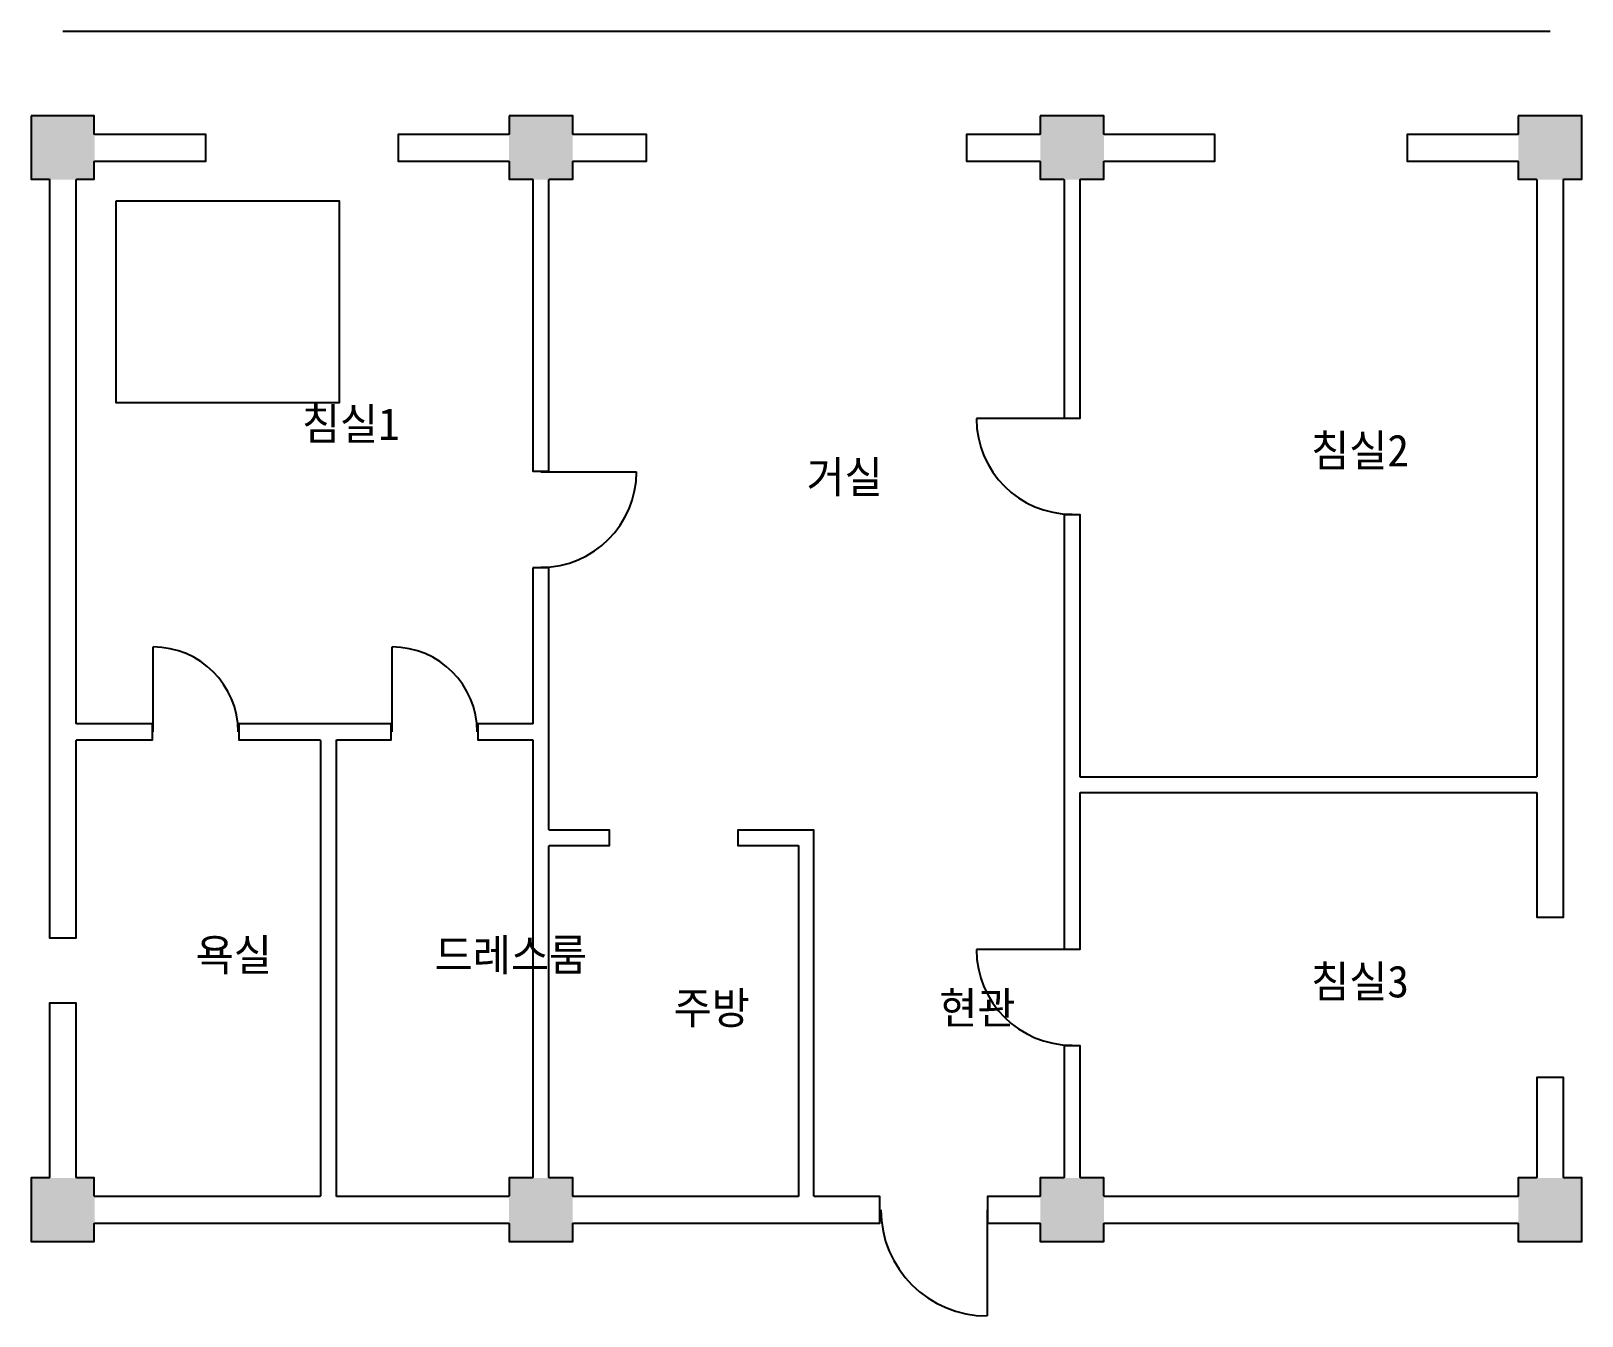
# Model space of a CAD drawing. Header units: millimetres. Extents: x -300 to 14300, y -11000 to 1100.
import ezdxf

# ---------------------------------------------------------------- set-up
doc = ezdxf.new("R2010")
doc.units = ezdxf.units.MM
for name, color, linetype in [('A-ANNO', 7, 'Continuous'), ('A-COLS', 7, 'Continuous'), ('A-DIMS', 7, 'Continuous'), ('A-DOOR', 7, 'Continuous'), ('A-FURN', 7, 'Continuous'), ('A-WALL', 7, 'Continuous')]:
    doc.layers.add(name, color=color, linetype=linetype)

msp = doc.modelspace()

# ---------------------------------------------------------------- hatches: boundary and pattern name
at = {"layer": 'A-COLS'}
for points in [[(-300, 300), (300, 300), (300, -300), (-300, -300)], [(4200, 300), (4800, 300), (4800, -300), (4200, -300)], [(9200, 300), (9800, 300), (9800, -300), (9200, -300)], [(13700, 300), (14300, 300), (14300, -300), (13700, -300)], [(-300, -9700), (300, -9700), (300, -10300), (-300, -10300)], [(4200, -9700), (4800, -9700), (4800, -10300), (4200, -10300)], [(9200, -9700), (9800, -9700), (9800, -10300), (9200, -10300)], [(13700, -9700), (14300, -9700), (14300, -10300), (13700, -10300)]]:
    msp.add_hatch(color=7, dxfattribs=at).paths.add_polyline_path(points)

# ---------------------------------------------------------------- linework, layer by layer
at = {"layer": 'A-DIMS'}
msp.add_line((0, 1100), (14000, 1100), dxfattribs=at)
at = {"layer": 'A-DOOR'}
for p, q in [((9500, -2550), (8600, -2550)), ((4500, -3050), (5400, -3050)), ((850, -5500), (850, -4700)), ((3100, -5500), (3100, -4700)), ((9500, -7550), (8600, -7550)), ((8700, -10000), (8700, -11000))]:
    msp.add_line(p, q, dxfattribs=at)
for centre, radius, start, end in [((9500, -2550), 900, -180, -90), ((4500, -3050), 900, -90, 0), ((850, -5500), 800, 0, 90), ((3100, -5500), 800, 0, 90), ((9500, -7550), 900, -180, -90), ((8700, -10000), 1000, -180, -90)]:
    msp.add_arc(centre, radius, start, end, dxfattribs=at)
at = {"layer": 'A-FURN'}
msp.add_lwpolyline([(500, -500), (2600, -500), (2600, -2400), (500, -2400)], close=True, dxfattribs=at)
at = {"layer": 'A-WALL'}
for points in [[(-300, 300), (-300, -295), (-130, -295), (-125, -300), (-125, -7440), (125, -7440), (125, -5580), (130, -5575), (845, -5575), (845, -5425), (130, -5425), (125, -5420), (125, -300), (130, -295), (295, -295), (295, -130), (300, -125), (1345, -125), (1345, 125), (300, 125), (295, 130), (295, 300)], [(4200, 300), (4200, 130), (4195, 125), (3155, 125), (3155, -125), (4195, -125), (4200, -130), (4200, -295), (4420, -295), (4425, -300), (4425, -3045), (4575, -3045), (4575, -300), (4580, -295), (4800, -295), (4800, -130), (4805, -125), (5495, -125), (5495, 125), (4805, 125), (4800, 130), (4800, 300)], [(9200, 300), (9200, 130), (9195, 125), (8505, 125), (8505, -125), (9195, -125), (9200, -130), (9200, -295), (9420, -295), (9425, -300), (9425, -2545), (9575, -2545), (9575, -300), (9580, -295), (9800, -295), (9800, -130), (9805, -125), (10845, -125), (10845, 125), (9805, 125), (9800, 130), (9800, 300)], [(13700, 300), (13700, 130), (13695, 125), (12655, 125), (12655, -125), (13695, -125), (13700, -130), (13700, -295), (13870, -295), (13875, -300), (13875, -5920), (13870, -5925), (9580, -5925), (9575, -5920), (9575, -3455), (9425, -3455), (9425, -7545), (9575, -7545), (9575, -6075), (9580, -6070), (13870, -6070), (13875, -6075), (13875, -7245), (14125, -7245), (14125, -300), (14130, -295), (14300, -295), (14300, 300)], [(4425, -3955), (4425, -5420), (4420, -5425), (3905, -5425), (3905, -5575), (4420, -5575), (4425, -5580), (4425, -9695), (4420, -9700), (4200, -9700), (4200, -9870), (4195, -9875), (2580, -9875), (2575, -9870), (2575, -5580), (2580, -5575), (3090, -5575), (3090, -5425), (1655, -5425), (1655, -5575), (2420, -5575), (2425, -5580), (2425, -9870), (2420, -9875), (300, -9875), (295, -9870), (295, -9700), (130, -9700), (125, -9695), (125, -8055), (-125, -8055), (-125, -9695), (-130, -9700), (-300, -9700), (-300, -10300), (295, -10300), (295, -10130), (300, -10125), (4195, -10125), (4200, -10130), (4200, -10300), (4800, -10300), (4800, -10130), (4805, -10125), (7690, -10125), (7690, -9875), (7075, -9875), (7070, -9870), (7070, -6425), (6355, -6425), (6355, -6570), (6920, -6570), (6925, -6575), (6925, -9870), (6920, -9875), (4805, -9875), (4800, -9870), (4800, -9700), (4580, -9700), (4575, -9695), (4575, -6575), (4580, -6570), (5145, -6570), (5145, -6425), (4580, -6425), (4575, -6420), (4575, -3955)], [(9425, -8455), (9425, -9695), (9420, -9700), (9200, -9700), (9200, -9870), (9195, -9875), (8705, -9875), (8705, -10125), (9195, -10125), (9200, -10130), (9200, -10300), (9800, -10300), (9800, -10130), (9805, -10125), (13695, -10125), (13700, -10130), (13700, -10300), (14300, -10300), (14300, -9700), (14130, -9700), (14125, -9695), (14125, -8755), (13875, -8755), (13875, -9695), (13870, -9700), (13700, -9700), (13700, -9870), (13695, -9875), (9805, -9875), (9800, -9870), (9800, -9700), (9580, -9700), (9575, -9695), (9575, -8455)]]:
    msp.add_lwpolyline(points, close=True, dxfattribs=at)

# ---------------------------------------------------------------- texts
at = {"layer": 'A-ANNO'}
for s, p in [('침실1', (2250, -2750)), ('침실2', (11750, -3000)), ('거실', (7000, -3250)), ('욕실', (1250, -7750)), ('드레스룸', (3500, -7750)), ('침실3', (11750, -8000)), ('주방', (5750, -8250)), ('현관', (8250, -8250))]:
    msp.add_text(s, height=300, dxfattribs=at).set_placement(p)

doc.saveas('drawing.dxf')
